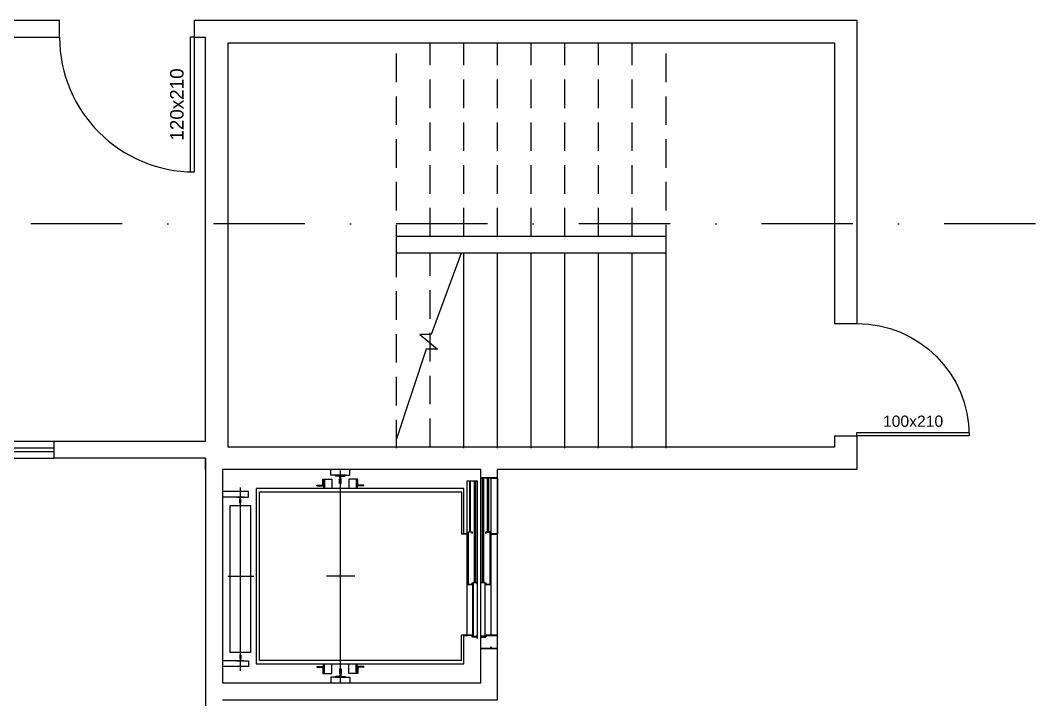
# Model space of a CAD drawing. Header units: centimetres. Extents: x 0 to 936050, y -139216 to 99734.
# Drawn here: x 911425 to 912328, y 11368 to 11973 of the extents above; entities that cross this region are included whole.
import ezdxf
from ezdxf.enums import TextEntityAlignment as Align

# ---------------------------------------------------------------- set-up
doc = ezdxf.new("R2010")
doc.units = ezdxf.units.CM
doc.header["$LTSCALE"] = 4
for name, pattern in [('DASHDOT', [25.4, 12.7, -6.35, 0, -6.35]), ('HIDDEN', [9.525, 6.35, -3.175]), ('LTYPE_4', [112.5, 56.25, -56.25]), ('LTYPE_6', [168.75, 112.5, -28.125, 0, -28.125])]:
    doc.linetypes.add(name, pattern=pattern)
for name, color, linetype in [('0.1', 1, 'Continuous'), ('0.2', 2, 'Continuous'), ('0.6', 6, 'Continuous'), ('02-CONT', 2, 'Continuous'), ('03-CONT', 3, 'Continuous'), ('08', 8, 'Continuous'), ('B-CORTE', 4, 'DASHDOT')]:
    doc.layers.add(name, color=color, linetype=linetype)
doc.styles.add('2mm 1-50', font='arial.ttf', dxfattribs={"height": 0.1})

# ---------------------------------------------------------------- blocks, each defined once
blk = doc.blocks.new('1_00e')
blk.add_lwpolyline([(-28.41, -52.25), (-25.41, -52.25), (-25.41, 47.75), (-28.41, 47.75)], close=True)
at = {"color": 1}
blk.add_arc((-28.41, -52.25), 100, 0, 90, dxfattribs=at)

msp = doc.modelspace()

# ---------------------------------------------------------------- linework, layer by layer
at = {"layer": '0.1', "linetype": 'HIDDEN'}
for p, q in [((911760.235, 11765.513), (911760.235, 11951.98)), ((911790.235, 11780.513), (911790.235, 11951.98)), ((911820.235, 11780.513), (911820.235, 11951.98)), ((911850.235, 11780.513), (911850.235, 11951.98)), ((911880.235, 11780.513), (911880.235, 11951.98)), ((911910.235, 11780.513), (911910.235, 11951.98)), ((911940.235, 11780.513), (911940.235, 11951.98)), ((911970.235, 11780.513), (911970.235, 11951.98)), ((912000.235, 11765.513), (912000.235, 11951.98)), ((911760.235, 11591.98), (911760.235, 11765.513)), ((911790.235, 11593.013), (911790.235, 11765.513))]:
    msp.add_line(p, q, dxfattribs=at)
at = {"layer": '0.1'}
for p, q in [((912000.235, 11780.513), (911760.235, 11780.513)), ((912000.235, 11765.513), (911760.235, 11765.513)), ((911850.235, 11413.513), (911850.235, 11565.513))]:
    msp.add_line(p, q, dxfattribs=at)
at = {"layer": '0.2'}
for p, q in [((911820.235, 11591.98), (911820.235, 11765.513)), ((911850.235, 11591.98), (911850.235, 11765.513)), ((911880.235, 11591.98), (911880.235, 11765.513)), ((911910.235, 11591.98), (911910.235, 11765.513)), ((911940.235, 11591.98), (911940.235, 11765.513)), ((911970.235, 11591.98), (911970.235, 11765.513)), ((912000.235, 11591.98), (912000.235, 11765.513)), ((911455.235, 11598.013), (911275.235, 11598.013)), ((911455.235, 11592.013), (911275.235, 11592.013)), ((911275.235, 11589.013), (911455.235, 11589.013)), ((911275.235, 11583.013), (911455.235, 11583.013))]:
    msp.add_line(p, q, dxfattribs=at)
at = {"layer": '0.6'}
for p, q in [((911460.235, 11958.013), (911460.235, 11973.013)), ((911580.235, 11958.013), (911580.235, 11973.013)), ((912150.235, 11703.013), (912170.235, 11703.013)), ((911455.235, 11598.013), (911455.235, 11583.013)), ((912150.235, 11603.013), (912170.235, 11603.013)), ((911835.235, 11565.513), (911850.235, 11565.513)), ((911850.235, 11565.513), (911835.235, 11565.513)), ((911835.235, 11413.513), (911850.235, 11413.513)), ((911835.235, 11413.513), (911850.235, 11413.513)), ((911590.235, 11368.013), (911590.235, 11348.013))]:
    msp.add_line(p, q, dxfattribs=at)
for points in [[(911150.235, 11973.013), (911460.235, 11973.013)], [(911580.235, 11973.013), (911605.235, 11973.013)], [(911590.235, 11973.013), (912170.235, 11973.013), (912170.235, 11703.013)], [(911150.235, 11958.013), (911460.235, 11958.013)], [(911580.235, 11958.013), (911590.235, 11958.013)], [(911590.235, 11598.013), (911590.235, 11958.013)], [(912150.235, 11603.013), (912150.235, 11593.013), (911610.235, 11593.013), (911610.235, 11953.013), (912150.235, 11953.013), (912150.235, 11703.013)], [(911590.235, 11598.013), (911455.235, 11598.013)], [(912170.235, 11603.013), (912170.235, 11573.013), (911850.235, 11573.013)], [(911590.235, 11583.013), (911455.235, 11583.013)], [(911590.235, 11573.013), (911590.235, 11583.013)], [(911590.235, 11583.013), (911590.235, 11368.013)], [(911835.235, 11573.013), (911605.235, 11573.013)], [(911605.235, 11573.013), (911605.235, 11383.013), (911835.235, 11383.013), (911835.235, 11413.513)], [(911835.235, 11565.513), (911835.235, 11573.013)], [(911850.235, 11565.513), (911850.235, 11573.013)], [(911605.235, 11368.013), (911850.235, 11368.013), (911850.235, 11413.513)]]:
    msp.add_lwpolyline(points, dxfattribs=at)
at = {"layer": '03-CONT', "linetype": 'Continuous'}
msp.add_lwpolyline([(911817.695, 11765.513), (911791.199, 11693.243), (911781.008, 11693.097), (911796.809, 11680.22), (911786.618, 11680.074), (911760.235, 11600.314)], dxfattribs=at)
at = {"layer": '08', "color": 253}
for p, q in [((911701.735, 11568.013), (911701.735, 11573.013)), ((911718.735, 11568.013), (911718.735, 11573.013)), ((911694.635, 11564.513), (911702.735, 11564.513)), ((911694.635, 11559.113), (911694.635, 11564.513)), ((911695.235, 11558.513), (911695.235, 11564.513)), ((911705.735, 11568.013), (911701.735, 11568.013)), ((911702.735, 11564.513), (911702.735, 11558.513)), ((911705.735, 11568.013), (911705.735, 11567.563)), ((911710.235, 11568.013), (911705.735, 11568.013)), ((911706.084, 11567.195), (911705.735, 11567.563)), ((911709.435, 11567.03), (911706.084, 11567.195)), ((911709.435, 11567.03), (911709.785, 11566.663)), ((911709.785, 11565.063), (911709.435, 11564.713)), ((911709.435, 11560.513), (911709.435, 11564.713)), ((911710.235, 11560.513), (911709.435, 11560.513)), ((911709.785, 11565.063), (911709.785, 11566.663)), ((911714.735, 11568.013), (911710.235, 11568.013)), ((911710.235, 11560.513), (911711.035, 11560.513)), ((911710.685, 11566.663), (911711.034, 11567.03)), ((911710.685, 11565.063), (911710.685, 11566.663)), ((911710.685, 11565.063), (911711.035, 11564.713)), ((911711.034, 11567.03), (911714.385, 11567.195)), ((911711.035, 11560.513), (911711.035, 11564.713)), ((911714.385, 11567.195), (911714.735, 11567.563)), ((911714.735, 11568.013), (911714.735, 11567.563)), ((911714.735, 11568.013), (911718.735, 11568.013)), ((911717.735, 11564.513), (911717.735, 11558.513)), ((911725.835, 11564.513), (911717.735, 11564.513)), ((911725.235, 11558.513), (911725.235, 11564.513)), ((911725.835, 11559.113), (911725.835, 11564.513)), ((911823.235, 11563.013), (911832.235, 11563.013)), ((911823.235, 11425.513), (911823.235, 11563.013)), ((911825.235, 11563.013), (911825.235, 11517.513)), ((911826.235, 11517.513), (911826.235, 11563.013)), ((911829.735, 11472.513), (911829.735, 11563.013)), ((911830.735, 11563.013), (911830.735, 11472.513)), ((911832.235, 11422.513), (911832.235, 11563.013)), ((911835.235, 11565.513), (911844.235, 11565.513)), ((911835.235, 11422.513), (911835.235, 11565.513)), ((911835.235, 11565.513), (911850.235, 11565.513)), ((911836.735, 11472.513), (911836.735, 11565.513)), ((911837.735, 11565.513), (911837.735, 11472.513)), ((911850.235, 11565.513), (911839.235, 11565.513)), ((911841.235, 11517.513), (911841.235, 11565.513)), ((911842.235, 11565.513), (911842.235, 11517.513)), ((911844.235, 11565.513), (911844.235, 11425.513)), ((911844.235, 11564.013), (911844.435, 11564.013)), ((911844.435, 11565.313), (911850.035, 11565.313)), ((911844.435, 11564.013), (911844.435, 11565.313)), ((911850.035, 11565.313), (911850.035, 11515.713)), ((911850.235, 11515.513), (911850.235, 11565.513)), ((911628.485, 11553.413), (911605.235, 11553.413)), ((911628.485, 11548.413), (911628.485, 11553.413)), ((911635.235, 11556.013), (911635.235, 11400.013)), ((911820.235, 11556.013), (911635.235, 11556.013)), ((911638.235, 11553.013), (911818.235, 11553.013)), ((911638.235, 11403.013), (911638.235, 11553.013)), ((911689.235, 11559.113), (911694.635, 11559.113)), ((911689.235, 11558.513), (911689.235, 11559.113)), ((911689.235, 11558.513), (911695.235, 11558.513)), ((911695.235, 11558.513), (911695.235, 11556.013)), ((911702.735, 11558.513), (911702.735, 11556.013)), ((911717.735, 11558.513), (911717.735, 11556.013)), ((911731.235, 11558.513), (911725.235, 11558.513)), ((911725.235, 11558.513), (911725.235, 11556.013)), ((911731.235, 11559.113), (911725.835, 11559.113)), ((911731.235, 11558.513), (911731.235, 11559.113)), ((911818.235, 11553.013), (911818.235, 11515.513)), ((911820.235, 11515.713), (911820.235, 11556.013)), ((911617.985, 11548.413), (911605.235, 11548.413)), ((911618.385, 11548.013), (911617.985, 11548.413)), ((911624.485, 11548.413), (911617.985, 11548.413)), ((911621.035, 11548.013), (911618.385, 11548.013)), ((911620.835, 11546.513), (911621.035, 11546.713)), ((911620.835, 11543.013), (911620.835, 11546.513)), ((911621.635, 11543.013), (911620.835, 11543.013)), ((911621.035, 11546.713), (911621.035, 11548.013)), ((911624.085, 11548.013), (911621.435, 11548.013)), ((911621.435, 11546.713), (911621.435, 11548.013)), ((911621.435, 11546.713), (911621.635, 11546.513)), ((911621.635, 11543.013), (911621.635, 11546.513)), ((911624.085, 11548.013), (911624.485, 11548.413)), ((911624.485, 11548.413), (911628.485, 11548.413)), ((911612.235, 11541.013), (911630.235, 11541.013)), ((911612.235, 11410.013), (911612.235, 11541.013)), ((911630.235, 11541.013), (911630.235, 11410.013)), ((911638.235, 11523.947), (911638.235, 11523.947)), ((911823.235, 11515.513), (911818.235, 11515.513)), ((911823.035, 11515.713), (911820.235, 11515.713)), ((911823.035, 11517.013), (911823.035, 11515.713)), ((911823.235, 11517.013), (911823.035, 11517.013)), ((911823.735, 11517.513), (911827.735, 11517.513)), ((911823.735, 11470.513), (911823.735, 11517.513)), ((911823.935, 11517.313), (911823.935, 11470.713)), ((911827.535, 11517.313), (911823.935, 11517.313)), ((911827.535, 11516.013), (911827.535, 11517.313)), ((911827.735, 11516.013), (911827.535, 11516.013)), ((911827.735, 11517.513), (911827.735, 11516.013)), ((911839.735, 11517.513), (911839.735, 11516.013)), ((911843.735, 11517.513), (911839.735, 11517.513)), ((911839.735, 11516.013), (911839.935, 11516.013)), ((911839.935, 11517.313), (911843.535, 11517.313)), ((911839.935, 11516.013), (911839.935, 11517.313)), ((911843.535, 11517.313), (911843.535, 11470.713)), ((911843.735, 11470.513), (911843.735, 11517.513)), ((911844.435, 11517.013), (911844.235, 11517.013)), ((911844.235, 11515.513), (911850.235, 11515.513)), ((911844.435, 11515.713), (911844.435, 11517.013)), ((911850.035, 11515.713), (911844.435, 11515.713)), ((911823.735, 11470.513), (911827.735, 11470.513)), ((911827.535, 11470.713), (911823.935, 11470.713)), ((911827.535, 11472.013), (911827.535, 11470.713)), ((911827.735, 11472.013), (911827.535, 11472.013)), ((911827.735, 11470.513), (911827.735, 11472.013)), ((911828.235, 11472.513), (911832.235, 11472.513)), ((911828.235, 11424.313), (911828.235, 11472.513)), ((911828.435, 11472.313), (911828.435, 11424.513)), ((911832.035, 11472.313), (911828.435, 11472.313)), ((911832.035, 11471.013), (911832.035, 11472.313)), ((911832.235, 11471.013), (911832.035, 11471.013)), ((911839.235, 11472.513), (911835.235, 11472.513)), ((911835.235, 11471.013), (911835.435, 11471.013)), ((911835.435, 11472.313), (911839.035, 11472.313)), ((911835.435, 11471.013), (911835.435, 11472.313)), ((911839.035, 11472.313), (911839.035, 11424.513)), ((911839.235, 11424.313), (911839.235, 11472.513)), ((911839.735, 11472.013), (911839.935, 11472.013)), ((911839.735, 11470.513), (911839.735, 11472.013)), ((911843.735, 11470.513), (911839.735, 11470.513)), ((911839.935, 11472.013), (911839.935, 11470.713)), ((911839.935, 11470.713), (911843.535, 11470.713)), ((911818.235, 11403.013), (911818.235, 11425.513)), ((911823.235, 11425.513), (911818.235, 11425.513)), ((911820.235, 11425.313), (911823.235, 11425.313)), ((911820.235, 11400.013), (911820.235, 11425.313)), ((911827.735, 11425.513), (911823.235, 11425.513)), ((911827.535, 11425.313), (911823.235, 11425.313)), ((911827.535, 11423.813), (911827.535, 11425.313)), ((911827.735, 11425.513), (911827.735, 11424.013)), ((911832.035, 11425.813), (911832.235, 11425.813)), ((911832.035, 11424.513), (911832.035, 11425.813)), ((911835.435, 11425.813), (911835.235, 11425.813)), ((911835.435, 11424.513), (911835.435, 11425.813)), ((911850.235, 11425.513), (911839.735, 11425.513)), ((911839.735, 11425.513), (911839.735, 11424.013)), ((911839.935, 11425.313), (911850.035, 11425.313)), ((911839.935, 11423.813), (911839.935, 11425.313)), ((911832.035, 11423.813), (911827.535, 11423.813)), ((911827.735, 11424.013), (911832.235, 11424.013)), ((911832.235, 11424.313), (911828.235, 11424.313)), ((911828.435, 11424.513), (911832.035, 11424.513)), ((911832.035, 11422.513), (911832.035, 11423.813)), ((911832.235, 11422.513), (911832.035, 11422.513)), ((911835.235, 11424.313), (911839.235, 11424.313)), ((911839.735, 11424.013), (911835.235, 11424.013)), ((911835.235, 11413.513), (911835.235, 11422.513)), ((911835.235, 11422.513), (911835.435, 11422.513)), ((911839.035, 11424.513), (911835.435, 11424.513)), ((911835.435, 11423.813), (911839.935, 11423.813)), ((911835.435, 11422.513), (911835.435, 11423.813)), ((911630.235, 11410.013), (911612.235, 11410.013)), ((911620.835, 11408.013), (911620.835, 11404.513)), ((911620.835, 11408.013), (911621.635, 11408.013)), ((911621.635, 11408.013), (911621.635, 11404.513)), ((911844.235, 11413.513), (911835.235, 11413.513)), ((911850.235, 11413.513), (911835.235, 11413.513)), ((911850.235, 11413.513), (911839.235, 11413.513)), ((911844.235, 11415.013), (911844.435, 11415.013)), ((911844.235, 11413.513), (911844.235, 11415.013)), ((911844.435, 11415.013), (911844.435, 11413.713)), ((911844.435, 11413.713), (911850.035, 11413.713)), ((911617.985, 11402.613), (911605.235, 11402.613)), ((911618.385, 11403.013), (911617.985, 11402.613)), ((911617.985, 11402.613), (911624.485, 11402.613)), ((911618.385, 11403.013), (911621.035, 11403.013)), ((911621.035, 11404.313), (911620.835, 11404.513)), ((911621.035, 11404.313), (911621.035, 11403.013)), ((911621.635, 11404.513), (911621.435, 11404.313)), ((911621.435, 11404.313), (911621.435, 11403.013)), ((911621.435, 11403.013), (911624.085, 11403.013)), ((911624.085, 11403.013), (911624.485, 11402.613)), ((911624.485, 11402.613), (911628.485, 11402.613)), ((911628.485, 11402.613), (911628.485, 11397.613)), ((911635.235, 11400.013), (911820.235, 11400.013)), ((911818.235, 11403.013), (911638.235, 11403.013)), ((911695.235, 11397.513), (911695.235, 11400.013)), ((911702.735, 11397.513), (911702.735, 11400.013)), ((911717.735, 11397.513), (911717.735, 11400.013)), ((911725.235, 11397.513), (911725.235, 11400.013)), ((911628.485, 11397.613), (911605.235, 11397.613)), ((911689.235, 11397.513), (911689.235, 11396.913)), ((911689.235, 11397.513), (911695.235, 11397.513)), ((911689.235, 11396.913), (911694.635, 11396.913)), ((911694.635, 11396.913), (911694.635, 11391.513)), ((911694.635, 11391.513), (911702.735, 11391.513)), ((911695.235, 11397.513), (911695.235, 11391.513)), ((911702.735, 11391.513), (911702.735, 11397.513)), ((911706.084, 11388.83), (911705.735, 11388.463)), ((911709.435, 11388.995), (911706.084, 11388.83)), ((911709.435, 11395.513), (911709.435, 11391.313)), ((911710.235, 11395.513), (911709.435, 11395.513)), ((911709.785, 11390.963), (911709.435, 11391.313)), ((911709.785, 11389.363), (911709.435, 11388.995)), ((911709.785, 11390.963), (911709.785, 11389.363)), ((911710.235, 11395.513), (911711.035, 11395.513)), ((911710.685, 11390.963), (911711.035, 11391.313)), ((911710.685, 11390.963), (911710.685, 11389.363)), ((911711.034, 11388.995), (911710.685, 11389.363)), ((911711.034, 11388.995), (911714.385, 11388.83)), ((911711.035, 11395.513), (911711.035, 11391.313)), ((911714.385, 11388.83), (911714.735, 11388.463)), ((911717.735, 11391.513), (911717.735, 11397.513)), ((911725.835, 11391.513), (911717.735, 11391.513)), ((911725.235, 11397.513), (911725.235, 11391.513)), ((911731.235, 11397.513), (911725.235, 11397.513)), ((911725.835, 11396.913), (911725.835, 11391.513)), ((911731.235, 11396.913), (911725.835, 11396.913)), ((911731.235, 11397.513), (911731.235, 11396.913)), ((911701.735, 11388.013), (911701.735, 11383.013)), ((911705.735, 11388.013), (911701.735, 11388.013)), ((911705.735, 11388.013), (911705.735, 11388.463)), ((911705.735, 11388.013), (911710.235, 11388.013)), ((911710.235, 11388.013), (911714.735, 11388.013)), ((911714.735, 11388.013), (911714.735, 11388.463)), ((911714.735, 11388.013), (911718.735, 11388.013)), ((911718.735, 11388.013), (911718.735, 11383.013))]:
    msp.add_line(p, q, dxfattribs=at)
at = {"layer": '08', "color": 253, "linetype": 'LTYPE_6'}
for p, q in [((911710.235, 11383.013), (911710.235, 11572.042)), ((911621.235, 11393.736), (911621.235, 11556.912)), ((911610.181, 11478.013), (911633.117, 11478.013)), ((911723.026, 11478.013), (911697.797, 11478.013))]:
    msp.add_line(p, q, dxfattribs=at)
at = {"layer": '08', "color": 253, "linetype": 'LTYPE_4'}
for p, q in [((911696.085, 11564.513), (911696.085, 11558.513)), ((911724.385, 11564.513), (911724.385, 11558.513)), ((911696.085, 11558.513), (911696.085, 11556.013)), ((911724.385, 11558.513), (911724.385, 11556.013)), ((911696.085, 11397.513), (911696.085, 11400.013)), ((911724.385, 11397.513), (911724.385, 11400.013)), ((911696.085, 11391.513), (911696.085, 11397.513)), ((911724.385, 11391.513), (911724.385, 11397.513))]:
    msp.add_line(p, q, dxfattribs=at)
at = {"layer": 'B-CORTE', "ltscale": 1.6}
msp.add_line((913793.213, 11791.695), (900484.867, 11791.695), dxfattribs=at)

# ---------------------------------------------------------------- block references
at = {"layer": '02-CONT', "xscale": 1.2, "yscale": 1.2, "zscale": 1.2, "rotation": 180}
msp.add_blockref('1_00e', (911546.148, 11895.309), dxfattribs=at)
at = {"layer": '02-CONT', "xscale": -1, "rotation": 270}
msp.add_blockref('1_00e', (912222.488, 11631.418), dxfattribs=at)

# ---------------------------------------------------------------- texts
at = {"layer": '02-CONT', "style": '2mm 1-50'}
msp.add_text('120x210', height=12, rotation=90, dxfattribs=at).set_placement((911564.635, 11898.013), align=Align.MIDDLE_CENTER)
msp.add_text('100x210', height=10, dxfattribs=at).set_placement((912220.235, 11616.013), align=Align.MIDDLE_CENTER)

doc.saveas('drawing.dxf')
